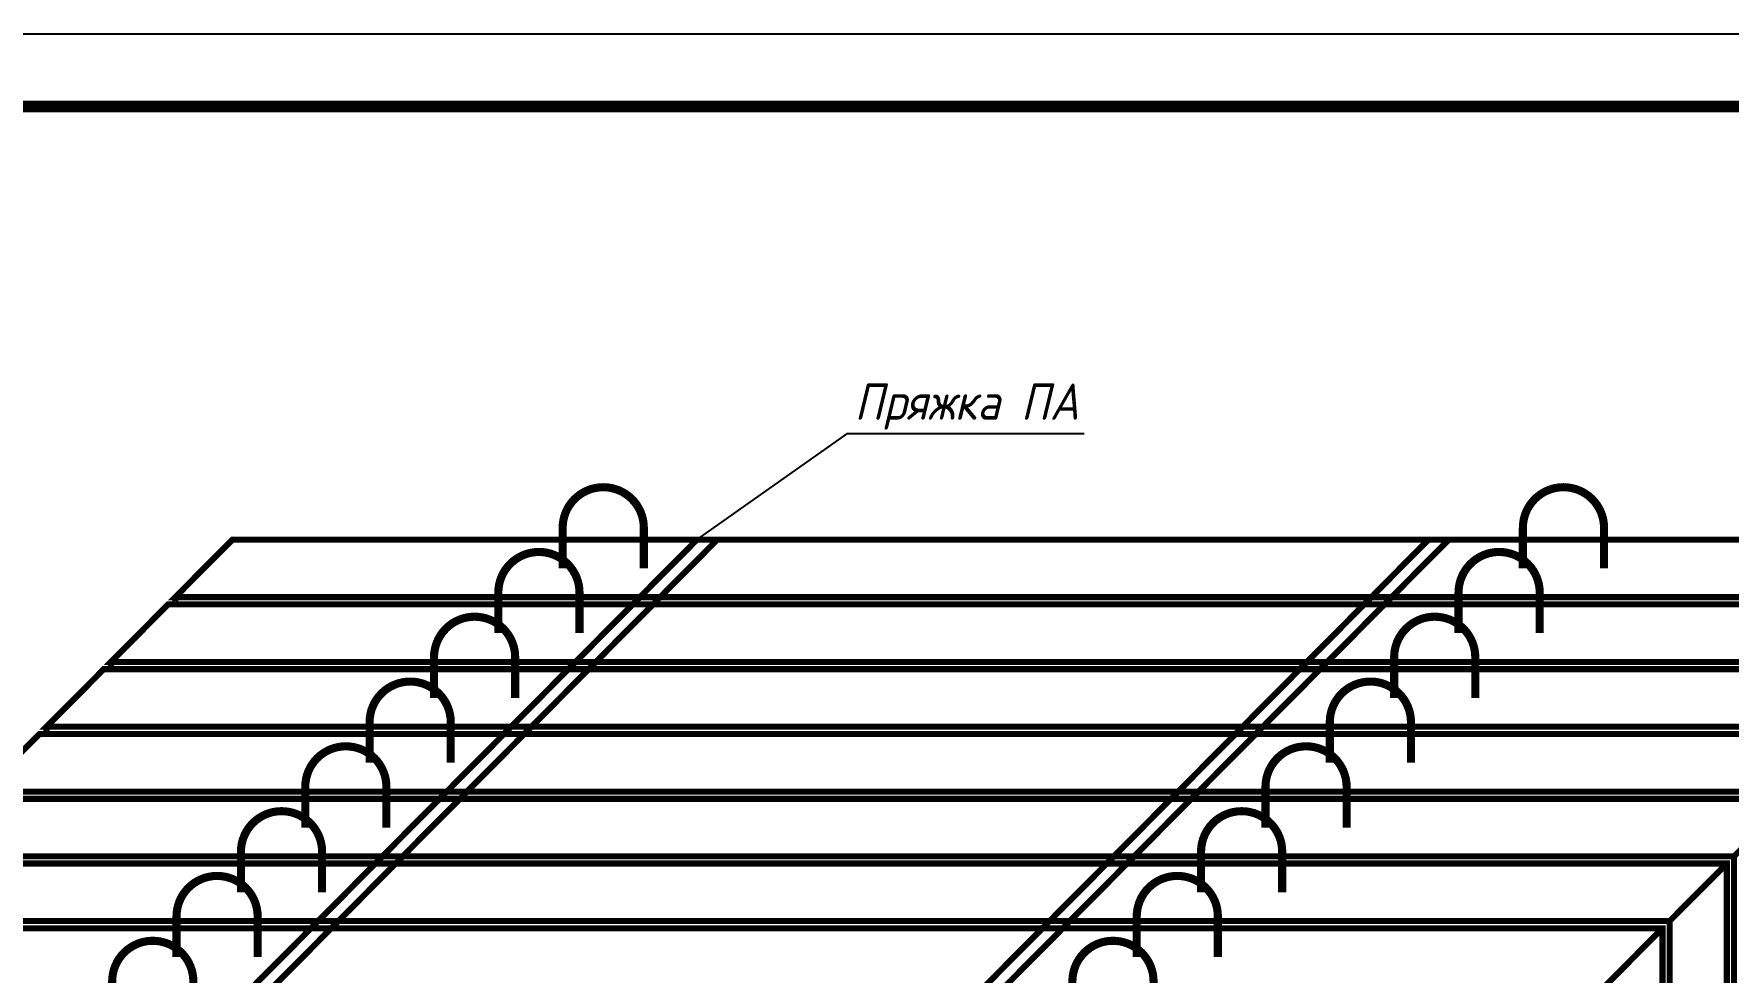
# Model space of a CAD drawing. Header units: millimetres. Extents: x -300689 to 10556, y -104928 to 107291.
# Drawn here: x -18818.4 to -18701.5, y 28151.7 to 28216.4 of the extents above; entities that cross this region are included whole.
import ezdxf

# ---------------------------------------------------------------- set-up
doc = ezdxf.new("R2010")
doc.units = ezdxf.units.MM
doc.layers.add('линии', color=7, linetype='Continuous')
doc.styles.add('чертежный', font='isocpeui.ttf', dxfattribs={"width": 0.9})

# ---------------------------------------------------------------- blocks, each defined once
blk = doc.blocks.new('лист')
blk.add_line((0, 297), (420, 297))
at = {"const_width": 0.8}
blk.add_lwpolyline([(20, 292), (415, 292)], dxfattribs=at)
blk = doc.blocks.new('ов111')
at = {"layer": 'линии', "linetype": 'ByBlock', "ltscale": 0.25, "const_width": 8}
for points in [[(-52773.7, 20307.1), (-52773.7, 20347.1, -1), (-52693.7, 20347.1), (-52693.7, 20307.1)], [(-51747.3, 20307.1), (-51747.3, 20347.1, 1), (-51827.3, 20347.1), (-51827.3, 20307.1)], [(-52837.1, 20243.3), (-52837.1, 20283.3, -1), (-52757.1, 20283.3), (-52757.1, 20243.3)], [(-51810.7, 20243.3), (-51810.7, 20283.3, 1), (-51890.7, 20283.3), (-51890.7, 20243.3)], [(-52900.5, 20179.5), (-52900.5, 20219.5, -1), (-52820.5, 20219.5), (-52820.5, 20179.5)], [(-51874.2, 20179.5), (-51874.2, 20219.5, 1), (-51954.2, 20219.5), (-51954.2, 20179.5)], [(-52964, 20115.6), (-52964, 20155.6, -1), (-52884, 20155.6), (-52884, 20115.6)], [(-51937.6, 20115.6), (-51937.6, 20155.6, 1), (-52017.6, 20155.6), (-52017.6, 20115.6)], [(-53027.4, 20051.8), (-53027.4, 20091.8, -1), (-52947.4, 20091.8), (-52947.4, 20051.8)], [(-52001, 20051.8), (-52001, 20091.8, 1), (-52081, 20091.8), (-52081, 20051.8)], [(-53090.8, 19987.9), (-53090.8, 20027.9, -1), (-53010.8, 20027.9), (-53010.8, 19987.9)], [(-52064.5, 19987.9), (-52064.5, 20027.9, 1), (-52144.5, 20027.9), (-52144.5, 19987.9)], [(-53154.3, 19924.1), (-53154.3, 19964.1, -1), (-53074.3, 19964.1), (-53074.3, 19924.1)], [(-52127.9, 19924.1), (-52127.9, 19964.1, 1), (-52207.9, 19964.1), (-52207.9, 19924.1)], [(-53217.7, 19860.2), (-53217.7, 19900.2, -1), (-53137.7, 19900.2), (-53137.7, 19860.2)], [(-52191.3, 19860.2), (-52191.3, 19900.2, 1), (-52271.3, 19900.2), (-52271.3, 19860.2)]]:
    blk.add_lwpolyline(points, format="xyb", dxfattribs=at)
at = {"layer": 'линии', "linetype": 'ByBlock', "ltscale": 0.25, "const_width": 6}
for points in [[(-53155.5, 20271.7), (-53155.5, 20278.8), (-53099.1, 20335.5), (-51309.1, 20335.5), (-51309.1, 20175.5), (-51365.5, 20118.8), (-51365.5, 20278.8), (-51309.1, 20335.5), (-51365.5, 20278.8), (-53155.5, 20278.8), (-53099.1, 20335.5), (-53155.5, 20278.8), (-53155.5, 20271.7), (-53155.5, 20271.7)], [(-53218.9, 20207.8), (-53218.9, 20214.9), (-53162.5, 20271.7), (-51372.5, 20271.7), (-51372.5, 20111.7), (-51428.9, 20054.9), (-51428.9, 20214.9), (-51372.5, 20271.7), (-51428.9, 20214.9), (-53218.9, 20214.9), (-53162.5, 20271.7), (-53218.9, 20214.9), (-53218.9, 20207.8), (-53218.9, 20207.8)], [(-51372.5, 20118.8), (-51365.5, 20118.8), (-51365.5, 20278.8), (-53155.5, 20278.8)], [(-53282.4, 20144), (-53282.4, 20151.1), (-53226, 20207.8), (-51436, 20207.8), (-51436, 20047.8), (-51492.4, 19991.1), (-51492.4, 20151.1), (-51436, 20207.8), (-51492.4, 20151.1), (-53282.4, 20151.1), (-53226, 20207.8), (-53282.4, 20151.1), (-53282.4, 20144), (-53282.4, 20144)], [(-51436, 20054.9), (-51428.9, 20054.9), (-51428.9, 20214.9), (-53218.9, 20214.9)], [(-53345.8, 20080.1), (-53345.8, 20087.2), (-53289.4, 20144), (-51499.4, 20144), (-51499.4, 19984), (-51555.8, 19927.2), (-51555.8, 20087.2), (-51499.4, 20144), (-51555.8, 20087.2), (-53345.8, 20087.2), (-53289.4, 20144), (-53345.8, 20087.2), (-53345.8, 20080.1), (-53345.8, 20080.1)], [(-51499.4, 19991.1), (-51492.4, 19991.1), (-51492.4, 20151.1), (-53282.4, 20151.1)], [(-51562.8, 19927.2), (-51555.8, 19927.2), (-51555.8, 20087.2), (-53345.8, 20087.2)], [(-53409.2, 20016.3), (-53409.2, 20023.4), (-53352.8, 20080.1), (-51562.8, 20080.1), (-51562.8, 19920.1), (-51619.2, 19863.4), (-51619.2, 20023.4), (-51562.8, 20080.1), (-51619.2, 20023.4), (-53409.2, 20023.4), (-53352.8, 20080.1), (-53409.2, 20023.4), (-53409.2, 20016.3), (-53409.2, 20016.3)], [(-51626.3, 19863.4), (-51619.2, 19863.4), (-51619.2, 20023.4), (-53409.2, 20023.4)], [(-53472.7, 19952.5), (-53472.7, 19959.6), (-53416.3, 20016.3), (-51626.3, 20016.3), (-51626.3, 19856.3), (-51682.7, 19799.6), (-51682.7, 19959.6), (-51626.3, 20016.3), (-51682.7, 19959.6), (-53472.7, 19959.6), (-53416.3, 20016.3), (-53472.7, 19959.6), (-53472.7, 19952.5), (-53472.7, 19952.5)], [(-53536.1, 19888.6), (-53536.1, 19895.7), (-53479.7, 19952.5), (-51689.7, 19952.5), (-51689.7, 19792.5), (-51746.1, 19735.7), (-51746.1, 19895.7), (-51689.7, 19952.5), (-51746.1, 19895.7), (-53536.1, 19895.7), (-53479.7, 19952.5), (-53536.1, 19895.7), (-53536.1, 19888.6), (-53536.1, 19888.6)], [(-51689.7, 19799.6), (-51682.7, 19799.6), (-51682.7, 19959.6), (-53472.7, 19959.6)]]:
    blk.add_lwpolyline(points, dxfattribs=at)

msp = doc.modelspace()

# ---------------------------------------------------------------- linework, layer by layer
at = {"linetype": 'ByBlock', "ltscale": 0.25, "const_width": 0.42}
for points in [[(-18815.157, 28082.059), (-18816.557, 28082.059), (-18816.557, 28137.3209), (-18772.6459, 28181.5149), (-18771.2459, 28181.5149), (-18815.157, 28137.3209), (-18815.157, 28082.059)], [(-18764.6921, 28082.059), (-18766.0921, 28082.059), (-18766.0921, 28137.3209), (-18722.181, 28181.5149), (-18720.781, 28181.5149), (-18764.6921, 28137.3209), (-18764.6921, 28082.059)]]:
    msp.add_lwpolyline(points, dxfattribs=at)
at = {"layer": 'линии', "linetype": 'ByBlock', "ltscale": 0.25}
msp.add_lwpolyline([(-18772.6459, 28181.5149), (-18762.2592, 28188.8224), (-18745.948, 28188.8224)], dxfattribs=at)

# ---------------------------------------------------------------- block references
msp.add_blockref('лист', (-18910.3379, 27919.3906))
at = {"layer": 'линии', "linetype": 'ByBlock', "xscale": 0.06999999999879947, "yscale": 0.06999999999879947, "zscale": 0.06999999999999999}
msp.add_blockref('ов111', (-15087.7617, 26758.0286), dxfattribs=at)

# ---------------------------------------------------------------- texts
at = {"lineweight": 25, "insert": (-18761.7881, 28192.2784), "char_height": 2.5, "width": 164.073141, "attachment_point": 1, "style": 'чертежный'}
msp.add_mtext('Пряжка ПА', dxfattribs=at)

doc.saveas('drawing.dxf')
